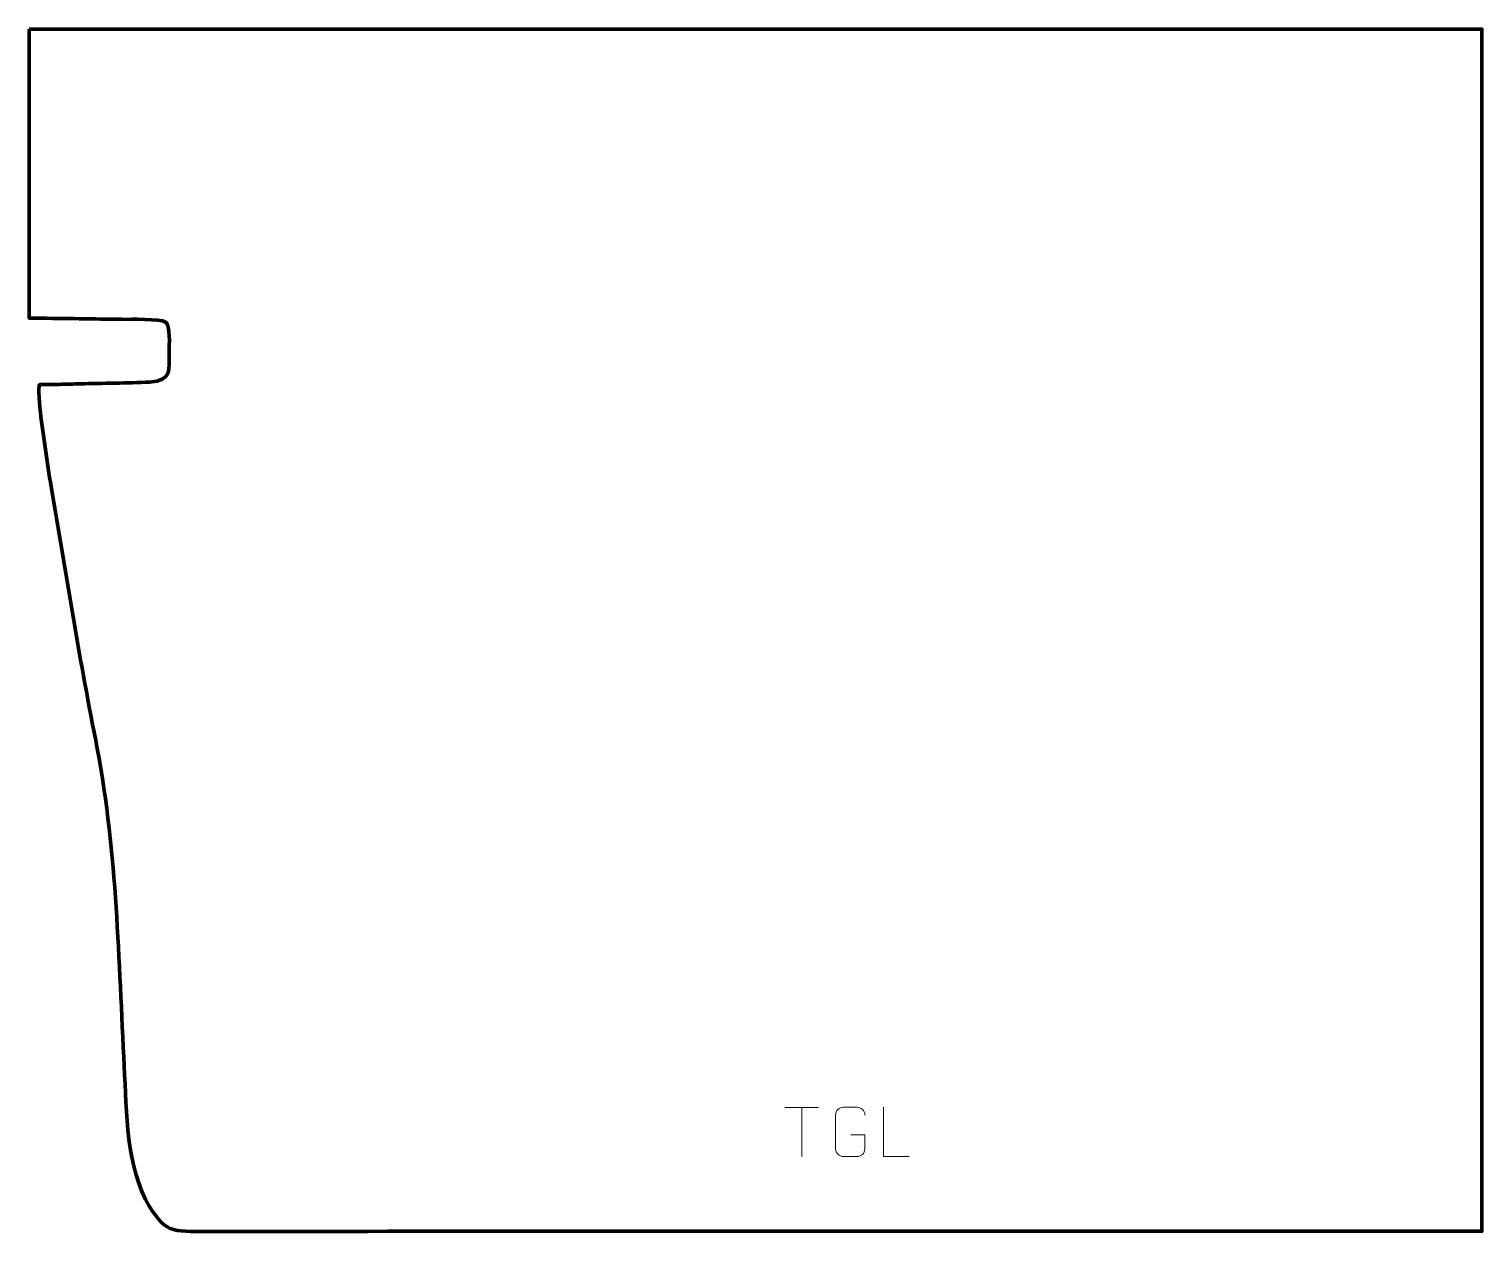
# Model space of a CAD drawing. Header units: millimetres. Extents: x 1306 to 2043, y 189 to 801.
import ezdxf

# ---------------------------------------------------------------- set-up
doc = ezdxf.new("R2010")
doc.units = ezdxf.units.MM
doc.header["$MEASUREMENT"] = 0
doc.layers.add('layer 1', color=7, linetype='Continuous')

msp = doc.modelspace()

# ---------------------------------------------------------------- linework, layer by layer
at = {"layer": 'layer 1', "color": 242, "lineweight": 158}
msp.add_open_spline([(1305.7395, 800.7453), (1305.7395, 800.7453), (2042.631, 800.7453), (2042.631, 800.7453), (2042.631, 800.7453), (2042.631, 800.7453), (2042.631, 190.8799), (2042.631, 190.8799), (2042.631, 190.8799), (1827.3318, 190.8791), (1612.026, 190.8689), (1396.7271, 190.7874), (1396.7271, 190.7874), (1377.7292, 190.7206), (1374.7854, 189.4886), (1364.768, 206.9503), (1364.768, 206.9503), (1354.3434, 228.3459), (1355.1387, 255.6948), (1353.805, 279.1646), (1353.805, 279.1646), (1350.8639, 334.0514), (1350.1775, 386.5672), (1339.3652, 440.8361), (1339.3652, 440.8361), (1330.9597, 483.1131), (1324.2225, 526.0734), (1316.9465, 568.5961), (1316.9465, 568.5961), (1314.8607, 580.9142), (1313.1444, 593.869), (1311.4694, 606.2806), (1311.4694, 606.2806), (1311.2707, 607.7531), (1309.9938, 620.1208), (1311.1024, 620.3375), (1311.1024, 620.3375), (1311.4892, 620.4132), (1320.1089, 620.4654), (1321.271, 620.4942), (1321.271, 620.4942), (1324.7535, 620.5807), (1328.2361, 620.6588), (1331.7187, 620.7479), (1331.7187, 620.7479), (1343.3842, 621.046), (1355.2785, 621.1051), (1366.9088, 621.6529), (1366.9088, 621.6529), (1378.1961, 622.6836), (1376.7385, 626.9821), (1376.7872, 636.9271), (1376.7872, 636.9271), (1376.8265, 639.8791), (1377.5486, 650.5464), (1374.9997, 652.1018), (1374.9997, 652.1018), (1372.0581, 653.8969), (1357.2191, 653.4201), (1352.6752, 653.4864), (1352.6752, 653.4864), (1338.3069, 653.6962), (1323.9384, 653.8909), (1309.5701, 654.0976), (1309.5701, 654.0976), (1308.2932, 654.116), (1307.0163, 654.1345), (1305.7395, 654.1528), (1305.7395, 654.1528), (1305.7395, 654.1528), (1305.7395, 800.7453), (1305.7395, 800.7453)], degree=3, knots=[0, 0, 0, 0, 0.05263158, 0.05263158, 0.05263158, 0.05263158, 0.10526316, 0.10526316, 0.10526316, 0.10526316, 0.15789474, 0.15789474, 0.15789474, 0.15789474, 0.21052632, 0.21052632, 0.21052632, 0.21052632, 0.26315789, 0.26315789, 0.26315789, 0.26315789, 0.31578947, 0.31578947, 0.31578947, 0.31578947, 0.36842105, 0.36842105, 0.36842105, 0.36842105, 0.42105263, 0.42105263, 0.42105263, 0.42105263, 0.47368421, 0.47368421, 0.47368421, 0.47368421, 0.52631579, 0.52631579, 0.52631579, 0.52631579, 0.57894737, 0.57894737, 0.57894737, 0.57894737, 0.63157895, 0.63157895, 0.63157895, 0.63157895, 0.68421053, 0.68421053, 0.68421053, 0.68421053, 0.73684211, 0.73684211, 0.73684211, 0.73684211, 0.78947368, 0.78947368, 0.78947368, 0.78947368, 0.84210526, 0.84210526, 0.84210526, 0.84210526, 0.89473684, 0.89473684, 0.89473684, 0.89473684, 1, 1, 1, 1], dxfattribs=at)
at = {"layer": 'layer 1', "color": 250, "lineweight": 9}
for points in [[(1689.1326, 253.6999), (1689.1326, 253.6999), (1706.1198, 253.6999), (1706.1198, 253.6999)], [(1697.6264, 228.7699), (1697.6264, 228.7699), (1697.6264, 253.7234), (1697.6264, 253.7234)]]:
    msp.add_open_spline(points, degree=3, dxfattribs=at)
for points, knots in [([(1722.504, 239.7561), (1722.504, 239.7561), (1729.6721, 239.7561), (1729.6721, 239.7561), (1729.6721, 239.7561), (1729.6721, 239.7561), (1729.6721, 232.5879), (1729.6721, 232.5879), (1729.6721, 232.5879), (1729.5324, 230.2645), (1727.8552, 228.7849), (1725.7074, 228.7742), (1725.7074, 228.7742), (1723.3756, 228.7745), (1721.0436, 228.7745), (1718.7121, 228.7742), (1718.7121, 228.7742), (1716.7872, 228.6687), (1714.815, 230.5532), (1714.8262, 232.5705), (1714.8262, 232.5705), (1714.8266, 238.3406), (1714.8266, 244.1103), (1714.8262, 249.8796), (1714.8262, 249.8796), (1714.8304, 252.0177), (1716.5772, 253.7369), (1718.7295, 253.7235), (1718.7295, 253.7235), (1721.0552, 253.7235), (1723.3813, 253.7235), (1725.7074, 253.7235), (1725.7074, 253.7235), (1727.6541, 253.7589), (1729.6455, 252.2674), (1729.6721, 249.8297)], [0, 0, 0, 0, 0.1, 0.1, 0.1, 0.1, 0.2, 0.2, 0.2, 0.2, 0.3, 0.3, 0.3, 0.3, 0.4, 0.4, 0.4, 0.4, 0.5, 0.5, 0.5, 0.5, 0.6, 0.6, 0.6, 0.6, 0.7, 0.7, 0.7, 0.7, 0.8, 0.8, 0.8, 0.8, 1, 1, 1, 1]), ([(1752.1222, 228.7699), (1752.1222, 228.7699), (1739.1731, 228.7699), (1739.1731, 228.7699), (1739.1731, 228.7699), (1739.1731, 228.7699), (1739.1731, 253.7234), (1739.1731, 253.7234)], [0, 0, 0, 0, 0.33333333, 0.33333333, 0.33333333, 0.33333333, 1, 1, 1, 1])]:
    msp.add_open_spline(points, degree=3, knots=knots, dxfattribs=at)

doc.saveas('drawing.dxf')
